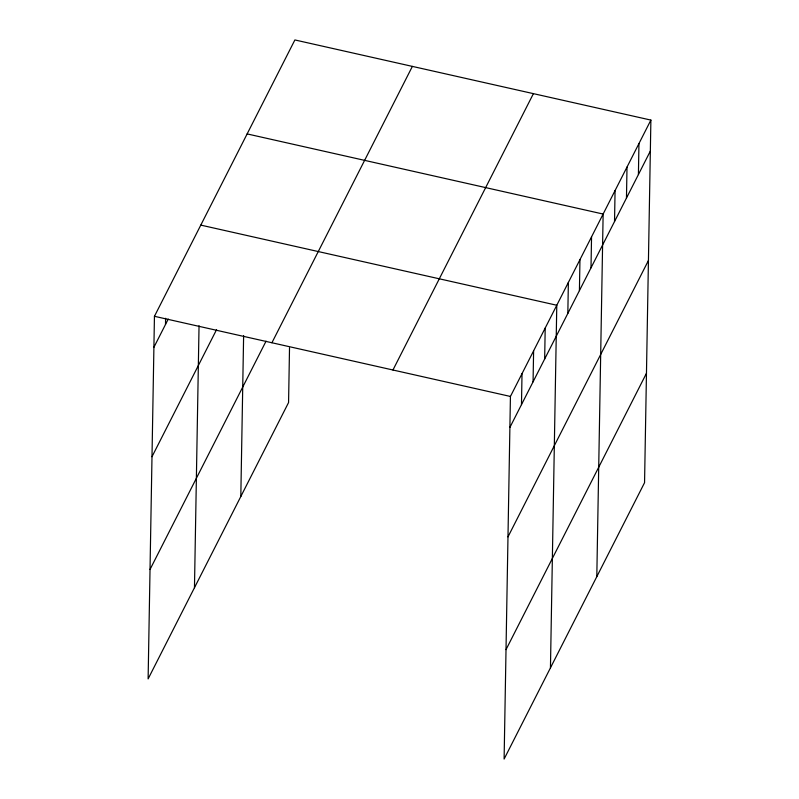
<?xml version="1.0" encoding="UTF-8"?>
<svg xmlns="http://www.w3.org/2000/svg" width="799" height="799" viewBox="0 0 799 799"><rect width="100%" height="100%" fill="white"/><g stroke="black" fill="none" stroke-linecap="round" stroke-linejoin="round"><path stroke-width="1.2" d="M650.885 120.09L510.431 396.454L504.109 759.05L644.553 482.696L650.885 120.09L294.891 39.95L154.447 316.304L148.115 678.91L288.569 402.546L289.518 347.835M165.493 324.484L165.603 318.292M194.467 587.714L199.041 325.732M240.809 496.509L243.625 335.6M521.477 404.634L522.017 373.652M533.063 381.832L533.612 350.851M544.658 359.031L545.198 328.049M550.451 667.854L556.783 305.248L200.789 225.108M567.829 313.428L568.369 282.456M579.415 290.636L579.954 259.655M591 267.835L591.55 236.854M596.803 576.658L603.135 214.052L247.141 133.912M614.531 221.543L615.07 190.562M626.466 198.052L627.005 167.071M638.411 174.562L638.95 143.58M153.907 347.285L168.249 319.061M151.99 456.718L216.549 329.697M150.022 569.477L266.057 341.163M271.92 342.751L412.374 66.397M392.958 369.997L533.412 93.643M509.892 427.425L650.346 151.071M507.984 536.868L648.438 260.504M506.017 649.617L646.471 373.263M154.447 316.304L510.431 396.454"/></g></svg>
